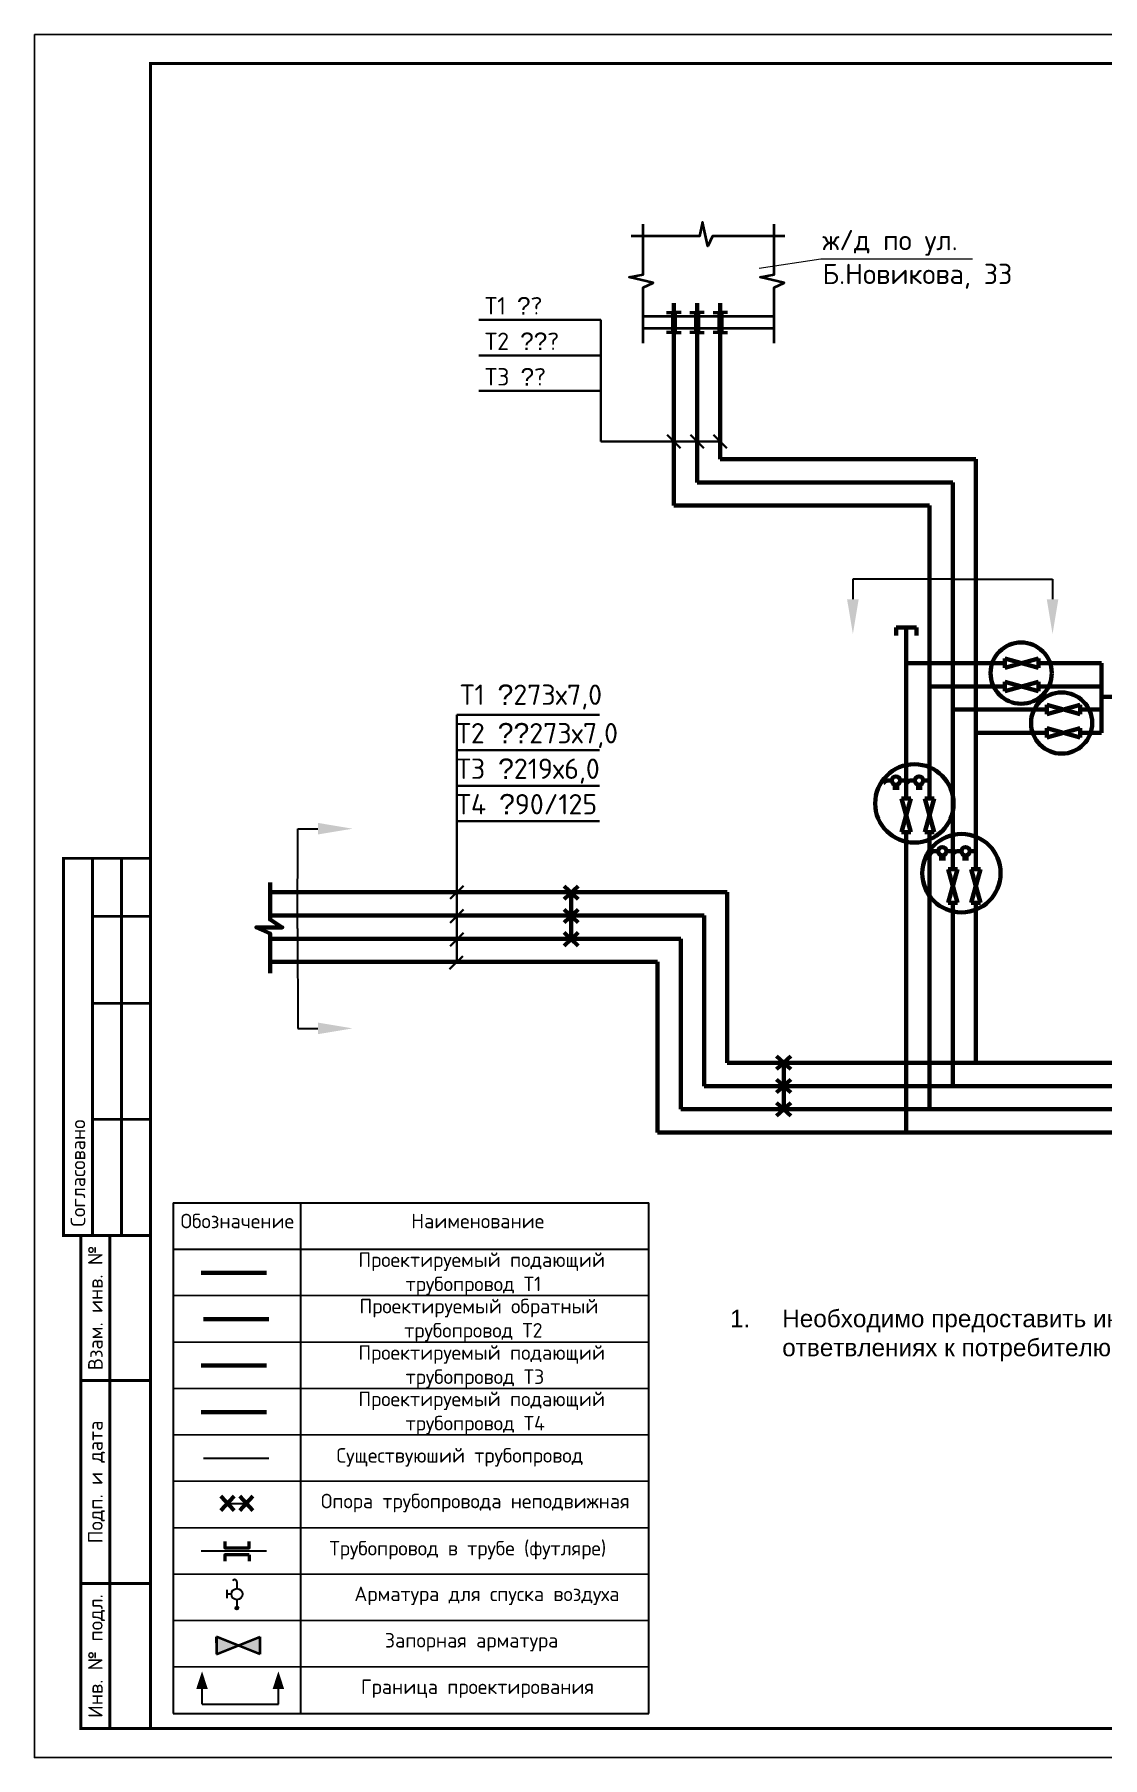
# Model space of a CAD drawing. Header units: millimetres. Extents: x 1642 to 8783, y 1095 to 5441.
# Drawn here: x 1642.4 to 1826.5, y 1924.7 to 2221.7 of the extents above; entities that cross this region are included whole.
import ezdxf
from ezdxf.enums import TextEntityAlignment as Align

# ---------------------------------------------------------------- set-up
doc = ezdxf.new("R2010")
doc.units = ezdxf.units.MM
doc.linetypes.add('ГОСТ 2.303 5', pattern=[24, 20, -1.5, 1, -1.5])
for name, color, linetype, lineweight in [('12  Размер', 7, 'Continuous', 20), ('3 Оъекты сущ.', 7, 'Continuous', 30), ('7 тонкие', 7, 'Continuous', 20), ('9 Размеры на геодезии', 5, 'Continuous', 40), ('Объекты проект.', 1, 'Continuous', 80), ('Основной', 1, 'Continuous', 60), ('Размер 3.5', 250, 'Continuous', 35), ('Размерный', 4, 'Continuous', 30), ('Размеры на чертеже', 250, 'Continuous', 25)]:
    doc.layers.add(name, color=color, linetype=linetype, lineweight=lineweight)
doc.styles.add('-ISOCPEUR-', font='isocpeur.ttf')
doc.styles.get("Standard").update_dxf_attribs({"font": 'arial.ttf'})

# ---------------------------------------------------------------- blocks, each defined once
blk = doc.blocks.new('*U305')
blk.add_lwpolyline([(0, 0), (420, 0), (420, -297), (0, -297)], close=True)
at = {"const_width": 0.5}
blk.add_lwpolyline([(20, -5), (415, -5), (415, -292), (20, -292)], close=True, dxfattribs=at)
for points in [[(20, -207), (5, -207), (5, -142), (20, -142)], [(10, -142), (10, -207)], [(15, -142), (15, -207)], [(10, -152), (20, -152)], [(10, -167), (20, -167)], [(10, -187), (20, -187)], [(20, -292), (8, -292), (8, -207), (20, -207)], [(13, -207), (13, -292)], [(8, -232), (20, -232)], [(8, -267), (20, -267)]]:
    blk.add_lwpolyline(points, dxfattribs=at)
at = {"style": '-ISOCPEUR-'}
blk.add_text('Согласовано', height=2.5, rotation=90, dxfattribs=at).set_placement((7.5, -205.5), align=Align.MIDDLE_LEFT)
for s, p in [('Взам. инв. №', (10.5, -219.5)), ('Подп. и дата', (10.5, -249.5)), ('Инв. № подл.', (10.5, -279.5))]:
    blk.add_text(s, height=2.5, rotation=90, dxfattribs=at).set_placement(p, align=Align.MIDDLE_CENTER)
blk.add_attdef('РАЗРАБОТАЛ', text='', height=2.5).set_placement((250.5, -264.22), align=Align.MIDDLE_LEFT)
at = {"flags": 8}
for tag, height, p in [('ДАТА', 2.5, (290.07, -264.4)), ('ЛИСТ', 3, (386.39, -271.92)), ('ЛИСТОВ', 3, (403.89, -271.92))]:
    blk.add_attdef(tag, text='', height=height, dxfattribs=at).set_placement(p, align=Align.MIDDLE_CENTER)
blk.add_attdef('ПРОВЕРИЛ', (250.75, -270.73), '', height=2.5)
at = {"lineweight": 30, "flags": 104}
for tag, p in [('ТЕПЛОВЫЕ_СЕТИ', (330, -269.5)), ('ИМЯ_ЧЕРТЕЖА', (330, -284.5))]:
    blk.add_attdef(tag, text='', height=3, dxfattribs=at).set_placement(p, align=Align.MIDDLE_CENTER)
at = {"style": '-ISOCPEUR-', "flags": 8}
blk.add_attdef('ФОРМАТ', text='', height=3, dxfattribs=at).set_placement((380.97, -294.75), align=Align.MIDDLE_CENTER)

msp = doc.modelspace()

# ---------------------------------------------------------------- hatches: boundary and pattern name
at = {"lineweight": 30, "ltscale": 2}
h = msp.add_hatch(color=256, dxfattribs=at)
edge = h.paths.add_edge_path()
edge.add_arc((1677.276, 1950.435), 0.263, 0, 360)
at = {"layer": '9 Размеры на геодезии', "linetype": 'ByBlock'}
h = msp.add_hatch(color=0, dxfattribs=at)
h.dxf.hatch_style = 1
h.paths.add_polyline_path([(1677.492, 1943.971), (1673.772, 1945.471), (1673.772, 1942.471)])
h = msp.add_hatch(color=0, dxfattribs=at)
h.dxf.hatch_style = 1
h.paths.add_polyline_path([(1681.212, 1945.471), (1677.492, 1943.971), (1681.212, 1942.471)])

# ---------------------------------------------------------------- linework, layer by layer
at = {"color": 4, "lineweight": 60}
for p, q in [((1796.629, 2127.809), (1796.646, 2089.979)), ((1796.646, 2084.2), (1796.646, 2036.421)), ((1682.379, 1992.225), (1671.143, 1992.225))]:
    msp.add_line(p, q, dxfattribs=at)
at = {"color": 6, "lineweight": 60}
for p, q in [((1792.646, 2119.479), (1790.877, 2119.479)), ((1790.877, 2119.479), (1790.877, 2118.055)), ((1792.646, 2119.479), (1792.646, 2089.979)), ((1792.646, 2119.479), (1794.415, 2119.479)), ((1794.415, 2119.479), (1794.415, 2118.055)), ((1792.646, 2084.2), (1792.646, 2032.421)), ((1682.379, 1984.225), (1671.143, 1984.225))]:
    msp.add_line(p, q, dxfattribs=at)
at = {"lineweight": 60}
for p, q in [((1809.653, 2114.1), (1809.653, 2112.495)), ((1809.653, 2112.495), (1815.432, 2114.1)), ((1815.432, 2112.495), (1809.653, 2114.1)), ((1815.432, 2114.1), (1815.432, 2112.495)), ((1826.294, 2101.297), (1826.294, 2113.297)), ((1809.653, 2110.1), (1809.653, 2108.495)), ((1809.653, 2108.495), (1815.432, 2110.1)), ((1815.432, 2108.495), (1809.653, 2110.1)), ((1815.432, 2110.1), (1815.432, 2108.495)), ((1816.855, 2106.1), (1816.855, 2104.495)), ((1816.855, 2104.495), (1822.635, 2106.1)), ((1822.635, 2104.495), (1816.855, 2106.1)), ((1822.635, 2106.1), (1822.635, 2104.495)), ((1826.294, 2107.493), (1832.961, 2107.493)), ((1816.855, 2102.1), (1816.855, 2100.495)), ((1816.855, 2100.495), (1822.635, 2102.1)), ((1822.635, 2100.495), (1816.855, 2102.1)), ((1822.635, 2102.1), (1822.635, 2100.495)), ((1789.28, 2093.073), (1790.14, 2093.073)), ((1791.393, 2091.82), (1790.319, 2091.82)), ((1790.856, 2092.357), (1790.856, 2091.82)), ((1791.572, 2093.073), (1792.646, 2093.073)), ((1793.28, 2093.073), (1794.14, 2093.073)), ((1795.393, 2091.82), (1794.319, 2091.82)), ((1794.856, 2092.357), (1794.856, 2091.82)), ((1795.572, 2093.073), (1796.646, 2093.073)), ((1791.843, 2089.979), (1793.449, 2089.979)), ((1793.449, 2084.2), (1791.843, 2089.979)), ((1793.449, 2089.979), (1791.843, 2084.2)), ((1795.843, 2089.979), (1797.449, 2089.979)), ((1797.449, 2084.2), (1795.843, 2089.979)), ((1797.449, 2089.979), (1795.843, 2084.2)), ((1791.843, 2084.2), (1793.449, 2084.2)), ((1795.843, 2084.2), (1797.449, 2084.2)), ((1797.28, 2080.887), (1798.14, 2080.887)), ((1799.393, 2079.634), (1798.319, 2079.634)), ((1798.856, 2080.171), (1798.856, 2079.634)), ((1799.572, 2080.887), (1800.646, 2080.887)), ((1801.28, 2080.887), (1802.14, 2080.887)), ((1803.393, 2079.634), (1802.319, 2079.634)), ((1802.856, 2080.171), (1802.856, 2079.634)), ((1803.572, 2080.887), (1804.646, 2080.887)), ((1799.843, 2077.793), (1801.449, 2077.793)), ((1801.449, 2072.013), (1799.843, 2077.793)), ((1801.449, 2077.793), (1799.843, 2072.013)), ((1803.843, 2077.793), (1805.449, 2077.793)), ((1805.449, 2072.013), (1803.843, 2077.793)), ((1805.449, 2077.793), (1803.843, 2072.013)), ((1736.115, 2072.602), (1733.656, 2074.852)), ((1733.656, 2072.602), (1736.115, 2074.852)), ((1734.885, 2065.727), (1734.885, 2073.727)), ((1736.115, 2068.602), (1733.656, 2070.852)), ((1733.656, 2068.602), (1736.115, 2070.852)), ((1799.843, 2072.013), (1801.449, 2072.013)), ((1803.843, 2072.013), (1805.449, 2072.013)), ((1736.115, 2064.602), (1733.656, 2066.852)), ((1733.656, 2064.602), (1736.115, 2066.852)), ((1772.743, 2043.296), (1770.285, 2045.546)), ((1770.285, 2043.296), (1772.743, 2045.546)), ((1771.514, 2036.421), (1771.514, 2044.421)), ((1772.743, 2039.296), (1770.285, 2041.546)), ((1770.285, 2039.296), (1772.743, 2041.546)), ((1772.743, 2035.296), (1770.285, 2037.546)), ((1770.285, 2035.296), (1772.743, 2037.546))]:
    msp.add_line(p, q, dxfattribs=at)
at = {"color": 7, "lineweight": 30}
for p, q in [((1666.276, 2020.289), (1666.276, 1932.289)), ((1666.276, 2020.289), (1748.276, 2020.289)), ((1688.276, 1932.289), (1688.276, 2020.289)), ((1748.276, 1932.289), (1748.276, 2020.289)), ((1666.276, 2012.289), (1748.276, 2012.289)), ((1666.276, 2012.289), (1748.276, 2012.289)), ((1666.276, 1932.289), (1748.276, 1932.289))]:
    msp.add_line(p, q, dxfattribs=at)
at = {"color": 7}
for p, q in [((1666.276, 2004.289), (1748.276, 2004.289)), ((1666.276, 1996.289), (1748.276, 1996.289)), ((1666.276, 1988.289), (1748.276, 1988.289)), ((1666.276, 1980.289), (1748.276, 1980.289)), ((1666.276, 1972.289), (1748.276, 1972.289)), ((1666.276, 1964.289), (1748.276, 1964.289)), ((1666.276, 1964.289), (1748.276, 1964.289)), ((1666.276, 1956.289), (1748.276, 1956.289)), ((1666.276, 1956.289), (1748.276, 1956.289)), ((1666.276, 1956.289), (1748.276, 1956.289)), ((1666.276, 1956.289), (1748.276, 1956.289)), ((1666.276, 1948.289), (1748.276, 1948.289)), ((1666.276, 1948.289), (1748.276, 1948.289)), ((1666.276, 1940.289), (1748.276, 1940.289)), ((1666.276, 1940.289), (1748.276, 1940.289)), ((1666.276, 1932.289), (1748.276, 1932.289))]:
    msp.add_line(p, q, dxfattribs=at)
at = {"linetype": 'ГОСТ 2.303 5', "lineweight": 30, "ltscale": 100}
msp.add_line((1682.379, 1960.225), (1671.143, 1960.225), dxfattribs=at)
at = {"color": 7, "lineweight": 50, "ltscale": 0.5}
msp.add_line((1679.371, 1959.613), (1679.371, 1958.538), dxfattribs=at)
at = {"color": 7, "lineweight": 30, "ltscale": 0.5}
for p, q in [((1677.276, 1954.948), (1677.276, 1953.795)), ((1675.596, 1952.115), (1675.596, 1953.555)), ((1676.316, 1952.835), (1675.596, 1952.835)), ((1677.276, 1951.875), (1677.276, 1950.435))]:
    msp.add_line(p, q, dxfattribs=at)
at = {"color": 7, "lineweight": 50, "ltscale": 0.5}
for points in [[(1751.341, 2173.726), (1752.331, 2173.726), (1752.331, 2170.284), (1751.341, 2170.284)], [(1753.822, 2173.726), (1752.831, 2173.726), (1752.831, 2170.284), (1753.822, 2170.284)], [(1755.341, 2173.726), (1756.331, 2173.726), (1756.331, 2170.284), (1755.341, 2170.284)], [(1757.822, 2173.726), (1756.831, 2173.726), (1756.831, 2170.284), (1757.822, 2170.284)], [(1759.341, 2173.726), (1760.331, 2173.726), (1760.331, 2170.284), (1759.341, 2170.284)], [(1761.822, 2173.726), (1760.831, 2173.726), (1760.831, 2170.284), (1761.822, 2170.284)], [(1675.18, 1961.913), (1675.18, 1960.838), (1679.371, 1960.838), (1679.371, 1961.913)], [(1679.371, 1959.613), (1675.18, 1959.613), (1675.18, 1958.538)]]:
    msp.add_lwpolyline(points, dxfattribs=at)
at = {"lineweight": 60}
for centre, radius in [((1812.442, 2111.592), 5.276), ((1819.421, 2102.988), 5.276), ((1794.042, 2089.132), 6.757), ((1790.856, 2093.073), 0.716), ((1794.856, 2093.073), 0.716), ((1802.154, 2077.104), 6.757), ((1798.856, 2080.887), 0.716), ((1802.856, 2080.887), 0.716)]:
    msp.add_circle(centre, radius, dxfattribs=at)
at = {"color": 7, "lineweight": 30, "ltscale": 0.5}
msp.add_circle((1677.276, 1952.835), 0.96, dxfattribs=at)
at = {"lineweight": 30, "ltscale": 2}
msp.add_circle((1677.276, 1950.435), 0.263, dxfattribs=at)
at = {"lineweight": 60}
for centre in [(1789.262, 2092.8), (1793.262, 2092.8), (1797.262, 2080.614), (1801.262, 2080.614)]:
    msp.add_arc(centre, 0.274, 86.2591, 244.72194, dxfattribs=at)
at = {"color": 7, "lineweight": 30, "ltscale": 0.5}
msp.add_arc((1676.909, 1954.972), 0.367, 356.2591, 154.72194, dxfattribs=at)
at = {"layer": '12  Размер'}
msp.add_lwpolyline([(1804.065, 2182.957), (1777.901, 2182.957), (1767.307, 2181.336)], dxfattribs=at)
at = {"layer": '3 Оъекты сущ.', "lineweight": 40, "ltscale": 50}
for points in [[(1747.297, 2168.479), (1747.297, 2178.066), (1749.028, 2178.846), (1744.88, 2179.811), (1747.297, 2180.324), (1747.297, 2188.975)], [(1771.709, 2186.912), (1759.246, 2186.912), (1758.466, 2185.181), (1757.501, 2189.329), (1756.988, 2186.912), (1745.2, 2186.912)], [(1769.866, 2168.479), (1769.866, 2178.066), (1771.596, 2178.846), (1767.448, 2179.811), (1769.866, 2180.324), (1769.866, 2188.975)], [(1769.866, 2173.076), (1747.297, 2173.076)], [(1769.866, 2170.976), (1747.297, 2170.976)]]:
    msp.add_lwpolyline(points, dxfattribs=at)
at = {"layer": '7 тонкие', "lineweight": 60}
for p, q in [((1752.581, 2175.365), (1752.581, 2140.455)), ((1756.581, 2175.365), (1756.581, 2144.455)), ((1760.581, 2175.365), (1760.581, 2148.455)), ((1760.581, 2148.455), (1804.646, 2148.455)), ((1804.636, 2127.809), (1804.646, 2148.455)), ((1756.581, 2144.455), (1800.646, 2144.455)), ((1800.646, 2144.455), (1800.663, 2127.811)), ((1752.581, 2140.455), (1796.646, 2140.455)), ((1796.646, 2140.455), (1796.652, 2127.809)), ((1687.745, 2073.805), (1682.98, 2073.805)), ((1687.739, 2069.805), (1682.98, 2069.805)), ((1687.742, 2065.805), (1682.994, 2065.809)), ((1687.739, 2061.805), (1682.987, 2061.81))]:
    msp.add_line(p, q, dxfattribs=at)
msp.add_lwpolyline([(1682.98, 2075.518), (1682.98, 2069.117), (1685.093, 2067.753), (1680.644, 2067.753), (1682.995, 2066.724), (1682.989, 2059.884)], dxfattribs=at)
at = {"layer": '9 Размеры на геодезии', "color": 0, "linetype": 'ByBlock'}
for p, q in [((1673.772, 1942.471), (1681.212, 1945.471)), ((1681.212, 1942.471), (1673.772, 1945.471)), ((1673.772, 1944.471), (1673.772, 1945.471)), ((1673.772, 1945.471), (1673.772, 1942.471)), ((1681.212, 1945.471), (1681.212, 1942.471)), ((1673.772, 1944.471), (1673.772, 1943.471)), ((1681.212, 1944.471), (1681.212, 1943.471))]:
    msp.add_line(p, q, dxfattribs=at)
at = {"layer": 'Объекты проект.', "color": 5, "lineweight": 60}
for p, q in [((1800.663, 2127.811), (1800.663, 2077.793)), ((1816.855, 2105.297), (1800.646, 2105.297)), ((1826.294, 2105.297), (1822.635, 2105.297)), ((1800.646, 2072.013), (1800.646, 2040.421)), ((1687.739, 2069.805), (1757.78, 2069.805)), ((1757.78, 2069.805), (1757.78, 2040.421)), ((1757.78, 2040.421), (1849.663, 2040.421)), ((1682.753, 2000.225), (1671.517, 2000.225))]:
    msp.add_line(p, q, dxfattribs=at)
at = {"layer": 'Объекты проект.', "lineweight": 60}
for p, q in [((1804.636, 2127.809), (1804.646, 2077.793)), ((1816.855, 2101.297), (1804.646, 2101.297)), ((1826.294, 2101.297), (1822.635, 2101.297)), ((1804.646, 2072.013), (1804.646, 2044.421)), ((1682.379, 2008.225), (1671.143, 2008.225))]:
    msp.add_line(p, q, dxfattribs=at)
at = {"layer": 'Объекты проект.', "color": 6, "lineweight": 60}
for p, q in [((1809.653, 2113.297), (1792.646, 2113.297)), ((1826.294, 2113.297), (1815.432, 2113.297)), ((1687.739, 2061.805), (1749.78, 2061.805)), ((1749.78, 2061.805), (1749.78, 2032.421)), ((1749.78, 2032.421), (1849.663, 2032.421))]:
    msp.add_line(p, q, dxfattribs=at)
at = {"layer": 'Объекты проект.', "color": 4, "lineweight": 60}
for p, q in [((1809.653, 2109.297), (1796.646, 2109.297)), ((1826.294, 2109.297), (1815.432, 2109.297)), ((1687.739, 2065.805), (1753.78, 2065.805)), ((1753.78, 2065.805), (1753.78, 2036.421)), ((1753.78, 2036.421), (1849.663, 2036.421))]:
    msp.add_line(p, q, dxfattribs=at)
at = {"layer": 'Объекты проект.', "color": 1, "lineweight": 60}
for p, q in [((1687.739, 2073.805), (1761.78, 2073.805)), ((1761.78, 2073.805), (1761.78, 2044.421)), ((1761.78, 2044.421), (1849.663, 2044.421))]:
    msp.add_line(p, q, dxfattribs=at)
at = {"layer": 'Основной', "color": 5}
for p, q in [((1674.529, 1967.238), (1676.779, 1969.696)), ((1674.529, 1969.696), (1676.779, 1967.238))]:
    msp.add_line(p, q, dxfattribs=at)
at = {"layer": 'Основной', "color": 1}
for p, q in [((1677.772, 1967.238), (1680.022, 1969.696)), ((1677.772, 1969.696), (1680.022, 1967.238))]:
    msp.add_line(p, q, dxfattribs=at)
at = {"layer": 'Размер 3.5'}
for p, q in [((1718.959, 2172.473), (1739.998, 2172.473)), ((1739.998, 2172.473), (1739.998, 2151.516)), ((1718.959, 2166.354), (1739.998, 2166.354)), ((1718.959, 2160.234), (1739.998, 2160.234)), ((1739.998, 2151.516), (1760.581, 2151.516)), ((1753.727, 2150.371), (1751.436, 2152.661)), ((1757.727, 2150.371), (1755.436, 2152.661)), ((1761.727, 2150.371), (1759.436, 2152.661)), ((1739.774, 2104.421), (1715.17, 2104.421)), ((1715.17, 2061.805), (1715.17, 2104.421)), ((1739.774, 2098.301), (1715.17, 2098.301)), ((1739.774, 2092.182), (1715.17, 2092.182)), ((1739.774, 2086.062), (1715.17, 2086.062)), ((1714.025, 2072.66), (1716.315, 2074.95)), ((1714.025, 2068.533), (1716.315, 2070.824)), ((1714.025, 2064.533), (1716.315, 2066.824)), ((1713.899, 2060.533), (1716.189, 2062.824))]:
    msp.add_line(p, q, dxfattribs=at)
at = {"layer": 'Размерный', "color": 7, "lineweight": 30}
for p, q in [((1800.647, 2127.811), (1783.436, 2127.803)), ((1783.436, 2127.803), (1783.437, 2124.31)), ((1800.647, 2127.811), (1817.859, 2127.803)), ((1817.859, 2127.803), (1817.858, 2124.31)), ((1687.741, 2067.564), (1687.749, 2084.776)), ((1687.749, 2084.776), (1691.242, 2084.774)), ((1687.741, 2067.564), (1687.749, 2050.352)), ((1687.749, 2050.352), (1691.242, 2050.354)), ((1682.753, 1976.225), (1671.517, 1976.225)), ((1675.654, 1968.467), (1678.897, 1968.467)), ((1671.262, 1933.846), (1671.263, 1936.491)), ((1684.425, 1933.846), (1684.425, 1936.491)), ((1671.262, 1933.846), (1684.423, 1933.846))]:
    msp.add_line(p, q, dxfattribs=at)
for points in [[(1784.434, 2124.31), (1783.44, 2118.329), (1782.44, 2124.309)], [(1816.861, 2124.31), (1817.855, 2118.329), (1818.854, 2124.309)], [(1691.242, 2083.778), (1697.222, 2084.772), (1691.243, 2085.771)], [(1691.242, 2051.351), (1697.222, 2050.357), (1691.243, 2049.357)], [(1672.26, 1936.491), (1671.266, 1939.538), (1670.267, 1936.492)], [(1685.421, 1936.491), (1684.427, 1939.538), (1683.428, 1936.492)]]:
    msp.add_solid(points, dxfattribs=at)

# ---------------------------------------------------------------- block references
at = {"layer": 'Размеры на чертеже', "lineweight": 90}
msp.add_blockref('*U305', (1642.383, 2221.672), dxfattribs=at)

# ---------------------------------------------------------------- texts
at = {"color": 7, "lineweight": 30, "style": '-ISOCPEUR-'}
for s, p in [('Существуюший трубопровод', (1694.429, 1975.505)), ('Трубопровод в трубе (футляре)', (1693.231, 1959.505))]:
    msp.add_text(s, height=2.50001, dxfattribs=at).set_placement(p)
at = {"char_height": 3, "attachment_point": 1, "style": '-ISOCPEUR-'}
for s, insert in [('Т1 {\\fArial|b0|i0|c0|p34;\x9d}?', (1720.009, 2176.401)), ('Т2 {\\fArial|b0|i0|c204|p34;\x9d\x9d}?', (1720.009, 2170.282)), ('Т3 {\\fArial|b0|i0|c204|p34;\x9d}?', (1720.009, 2164.162))]:
    msp.add_mtext_dynamic_manual_height_columns(s, width=23.76088, gutter_width=12.5, heights=[0], dxfattribs=dict(at, insert=insert))
at = {"color": 7, "lineweight": 30, "char_height": 2.50001, "attachment_point": 1, "style": '-ISOCPEUR-'}
for s, insert, width in [('\\pi1.29898;Обозначение', (1666.276, 2018.4), 22), ('\\pi19.04897;Наименование', (1688.276, 2018.4), 22), ('\\pxi3.96959;{\\C0;Проектируемый подающий \\P\\pi7.22938;трубопровод Т1}', (1688.276, 2011.728), 67.99191), ('\\pxi4.04459;{\\C0;Проектируемый обратный \\P\\pi7.13349;трубопровод Т2}', (1688.276, 2003.728), 71.6856), ('\\pxi3.96959;{\\C0;Проектируемый подающий \\P\\pi7.22938;трубопровод Т3}', (1688.276, 1995.728), 67.99191), ('\\pxi3.96959;{\\C0;Проектируемый подающий \\P\\pi7.22938;трубопровод Т4}', (1688.276, 1987.728), 67.99191), ('\\pxi1.39461;{\\C0;Опора трубопровода неподвижная}', (1688.276, 1970.13), 75.49839), ('\\pxi3.69462;{\\C0;Арматура для спуска воздуха}', (1688.276, 1954.13), 79.54949), ('\\pxi5.79822;{\\C0;Запорная арматура}', (1688.276, 1946.13), 80.38349), ('\\pxi4.14459;{\\C0;Граница проектирования}', (1688.276, 1938.13), 70.49407)]:
    msp.add_mtext(s, dxfattribs=dict(at, insert=insert, width=width))
at = {"insert": (1759.261, 2001.843), "char_height": 3, "attachment_point": 1}
msp.add_mtext_dynamic_manual_height_columns('\\pxi-3,l4,t4;1.^IНеобходимо предоставить информацию по диаметрам на ответвлениях к потребителю.', width=131.67956, gutter_width=12.5, heights=[0], dxfattribs=at)
at = {"layer": 'Размерный', "color": 7, "style": '-ISOCPEUR-'}
for s, p in [('Т1 %%157273х7,0', (1715.734, 2106.12)), ('Т2 %%157%%157273х7,0', (1715.124, 2099.48)), ('Т3 %%157219х6,0', (1715.124, 2093.36)), ('Т4 %%15790/125', (1715.124, 2087.241))]:
    msp.add_text(s, height=3.5, dxfattribs=at).set_placement(p)
at = {"layer": 'Размерный', "color": 7, "insert": (1778.201, 2187.981), "char_height": 3.5, "attachment_point": 1, "style": '-ISOCPEUR-'}
msp.add_mtext_dynamic_manual_height_columns('ж/д по ул. Б.Новикова, 33', width=41.37011, gutter_width=17.5, heights=[0], dxfattribs=at)

doc.saveas('drawing.dxf')
